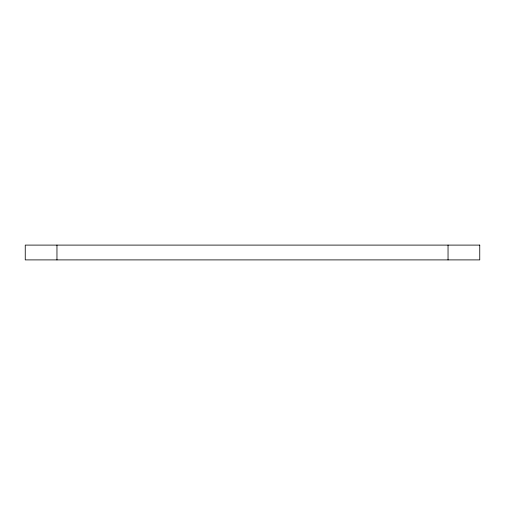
<?xml version="1.0" encoding="UTF-8"?>
<svg xmlns="http://www.w3.org/2000/svg" width="505" height="505" viewBox="0 0 505 505"><rect width="100%" height="100%" fill="white"/><g stroke="black" fill="none" stroke-linecap="round" stroke-linejoin="round"><path stroke-width="0.76" d="M448.042 245.102L448.042 259.898M56.958 245.102L56.958 259.898M479.75 245.102L25.25 245.102L25.25 259.898L479.75 259.898L479.75 245.102"/></g></svg>
